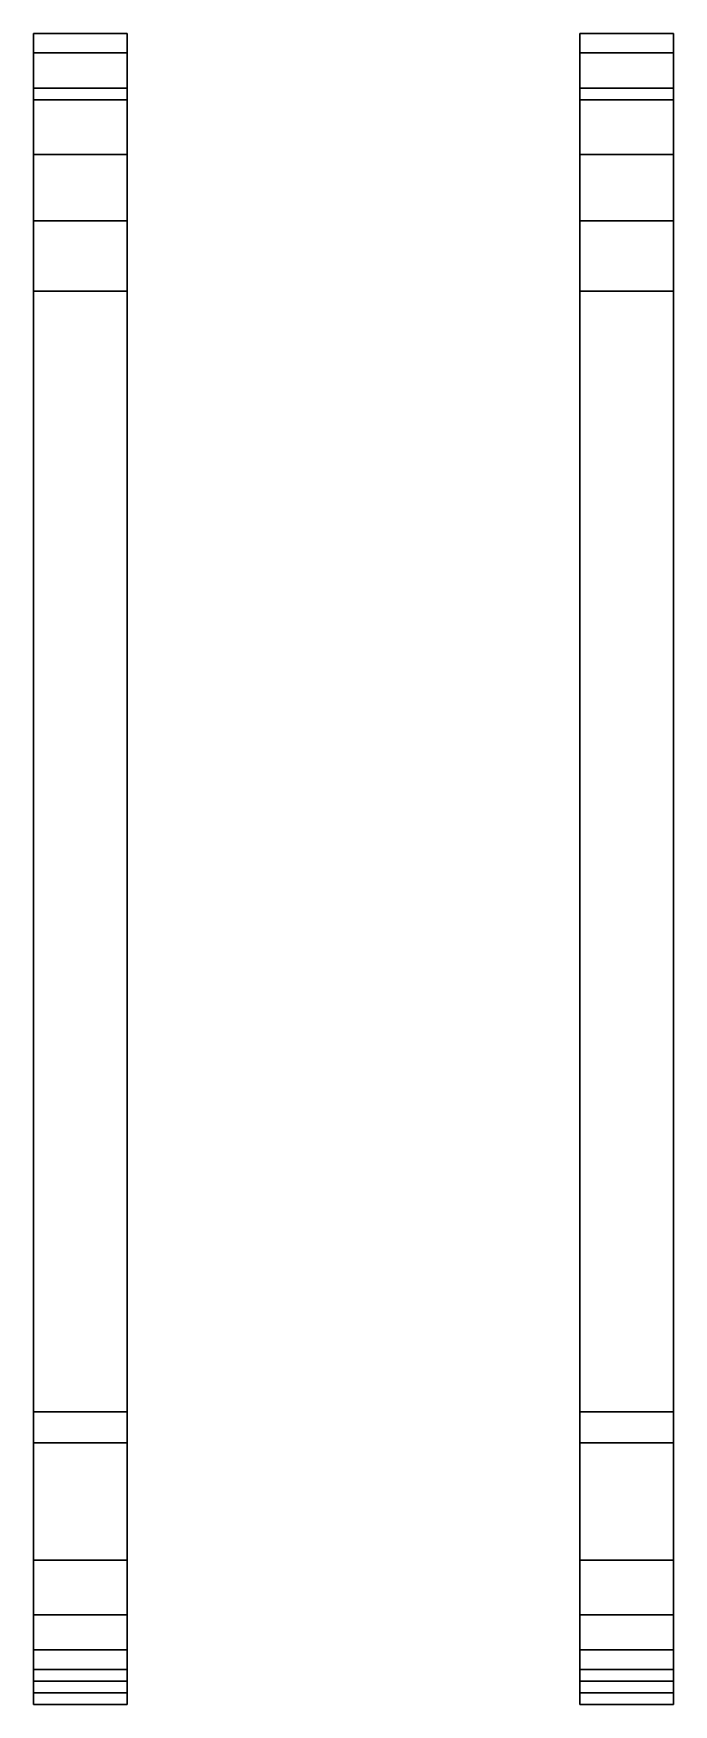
# Model space of a CAD drawing. Extents: x -0.82 to 0.82, y -2.14 to 2.14.
import ezdxf

# ---------------------------------------------------------------- set-up
doc = ezdxf.new("R2010")
doc.units = 0
doc.layers.add('TRACKS', color=3, linetype='CONTINUOUS')

msp = doc.modelspace()

# ---------------------------------------------------------------- linework, layer by layer
at = {"layer": 'TRACKS'}
for points in [[(-0.82, 2.09, 0.71), (-0.82, 2.14, 0.61), (-0.58, 2.14, 0.61), (-0.58, 2.09, 0.71)], [(-0.58, 2.09, 0.71), (-0.58, 2.14, 0.61), (-0.82, 2.14, 0.61), (-0.82, 2.09, 0.71)], [(-0.58, 2.14, 0.46), (-0.58, 2, 0.3), (-0.82, 2, 0.3), (-0.82, 2.14, 0.46)], [(-0.82, 2.14, 0.46), (-0.82, 2, 0.3), (-0.58, 2, 0.3), (-0.58, 2.14, 0.46)], [(-0.58, 2.14, 0.61), (-0.58, 2.14, 0.46), (-0.82, 2.14, 0.46), (-0.82, 2.14, 0.61)], [(-0.82, 2.14, 0.61), (-0.82, 2.14, 0.46), (-0.58, 2.14, 0.46), (-0.58, 2.14, 0.61)], [(0.82, 2.14, 0.46), (0.82, 2, 0.3), (0.58, 2, 0.3), (0.58, 2.14, 0.46)], [(0.58, 2.14, 0.46), (0.58, 2, 0.3), (0.82, 2, 0.3), (0.82, 2.14, 0.46)], [(0.58, 2.14, 0.61), (0.58, 2.14, 0.46), (0.82, 2.14, 0.46), (0.82, 2.14, 0.61)], [(0.82, 2.14, 0.61), (0.82, 2.14, 0.46), (0.58, 2.14, 0.46), (0.58, 2.14, 0.61)], [(0.82, 2.09, 0.71), (0.82, 2.14, 0.61), (0.58, 2.14, 0.61), (0.58, 2.09, 0.71)], [(0.58, 2.09, 0.71), (0.58, 2.14, 0.61), (0.82, 2.14, 0.61), (0.82, 2.09, 0.71)], [(-0.82, 1.97, 0.8), (-0.82, 2.09, 0.71), (-0.58, 2.09, 0.71), (-0.58, 1.97, 0.8)], [(-0.58, 1.97, 0.8), (-0.58, 2.09, 0.71), (-0.82, 2.09, 0.71), (-0.82, 1.97, 0.8)], [(0.58, 1.97, 0.8), (0.58, 2.09, 0.71), (0.82, 2.09, 0.71), (0.82, 1.97, 0.8)], [(0.82, 1.97, 0.8), (0.82, 2.09, 0.71), (0.58, 2.09, 0.71), (0.58, 1.97, 0.8)], [(-0.82, 2, 0.3), (-0.82, 1.48, 0.01), (-0.58, 1.48, 0.01), (-0.58, 2, 0.3)], [(-0.58, 2, 0.3), (-0.58, 1.48, 0.01), (-0.82, 1.48, 0.01), (-0.82, 2, 0.3)], [(-0.82, 1.83, 0.8), (-0.82, 1.97, 0.8), (-0.58, 1.97, 0.8), (-0.58, 1.83, 0.8)], [(-0.58, 1.83, 0.8), (-0.58, 1.97, 0.8), (-0.82, 1.97, 0.8), (-0.82, 1.83, 0.8)], [(0.58, 2, 0.3), (0.58, 1.48, 0.01), (0.82, 1.48, 0.01), (0.82, 2, 0.3)], [(0.82, 2, 0.3), (0.82, 1.48, 0.01), (0.58, 1.48, 0.01), (0.58, 2, 0.3)], [(0.82, 1.83, 0.8), (0.82, 1.97, 0.8), (0.58, 1.97, 0.8), (0.58, 1.83, 0.8)], [(0.58, 1.83, 0.8), (0.58, 1.97, 0.8), (0.82, 1.97, 0.8), (0.82, 1.83, 0.8)], [(-0.58, 1.66, 0.78), (-0.58, 1.83, 0.8), (-0.82, 1.83, 0.8), (-0.82, 1.66, 0.78)], [(-0.82, 1.66, 0.78), (-0.82, 1.83, 0.8), (-0.58, 1.83, 0.8), (-0.58, 1.66, 0.78)], [(0.82, 1.66, 0.78), (0.82, 1.83, 0.8), (0.58, 1.83, 0.8), (0.58, 1.66, 0.78)], [(0.58, 1.66, 0.78), (0.58, 1.83, 0.8), (0.82, 1.83, 0.8), (0.82, 1.66, 0.78)], [(-0.82, -1.77, 0.78), (-0.82, 1.66, 0.78), (-0.58, 1.66, 0.78), (-0.58, -1.77, 0.78)], [(-0.58, -1.77, 0.78), (-0.58, 1.66, 0.78), (-0.82, 1.66, 0.78), (-0.82, -1.77, 0.78)], [(0.58, -1.77, 0.78), (0.58, 1.66, 0.78), (0.82, 1.66, 0.78), (0.82, -1.77, 0.78)], [(0.82, -1.77, 0.78), (0.82, 1.66, 0.78), (0.58, 1.66, 0.78), (0.58, -1.77, 0.78)], [(-0.58, 1.48, 0.01), (-0.58, -1.39, 0.01), (-0.82, -1.39, 0.01), (-0.82, 1.48, 0.01)], [(-0.82, 1.48, 0.01), (-0.82, -1.39, 0.01), (-0.58, -1.39, 0.01), (-0.58, 1.48, 0.01)], [(0.58, 1.48, 0.01), (0.58, -1.39, 0.01), (0.82, -1.39, 0.01), (0.82, 1.48, 0.01)], [(0.82, 1.48, 0.01), (0.82, -1.39, 0.01), (0.58, -1.39, 0.01), (0.58, 1.48, 0.01)], [(-0.82, -1.39, 0.01), (-0.82, -1.47, 0.03), (-0.58, -1.47, 0.03), (-0.58, -1.39, 0.01)], [(-0.58, -1.39, 0.01), (-0.58, -1.47, 0.03), (-0.82, -1.47, 0.03), (-0.82, -1.39, 0.01)], [(0.58, -1.39, 0.01), (0.58, -1.47, 0.03), (0.82, -1.47, 0.03), (0.82, -1.39, 0.01)], [(0.82, -1.39, 0.01), (0.82, -1.47, 0.03), (0.58, -1.47, 0.03), (0.58, -1.39, 0.01)], [(-0.58, -1.47, 0.03), (-0.58, -2, 0.29), (-0.82, -2, 0.29), (-0.82, -1.47, 0.03)], [(-0.82, -1.47, 0.03), (-0.82, -2, 0.29), (-0.58, -2, 0.29), (-0.58, -1.47, 0.03)], [(0.82, -1.47, 0.03), (0.82, -2, 0.29), (0.58, -2, 0.29), (0.58, -1.47, 0.03)], [(0.58, -1.47, 0.03), (0.58, -2, 0.29), (0.82, -2, 0.29), (0.82, -1.47, 0.03)], [(-0.58, -1.91, 0.79), (-0.58, -1.77, 0.78), (-0.82, -1.77, 0.78), (-0.82, -1.91, 0.79)], [(-0.82, -1.91, 0.79), (-0.82, -1.77, 0.78), (-0.58, -1.77, 0.78), (-0.58, -1.91, 0.79)], [(0.82, -1.91, 0.79), (0.82, -1.77, 0.78), (0.58, -1.77, 0.78), (0.58, -1.91, 0.79)], [(0.58, -1.91, 0.79), (0.58, -1.77, 0.78), (0.82, -1.77, 0.78), (0.82, -1.91, 0.79)], [(-0.58, -2.05, 0.75), (-0.58, -1.91, 0.79), (-0.82, -1.91, 0.79), (-0.82, -2.05, 0.75)], [(-0.82, -2.05, 0.75), (-0.82, -1.91, 0.79), (-0.58, -1.91, 0.79), (-0.58, -2.05, 0.75)], [(0.58, -2.05, 0.75), (0.58, -1.91, 0.79), (0.82, -1.91, 0.79), (0.82, -2.05, 0.75)], [(0.82, -2.05, 0.75), (0.82, -1.91, 0.79), (0.58, -1.91, 0.79), (0.58, -2.05, 0.75)], [(-0.58, -2, 0.29), (-0.58, -2.08, 0.36), (-0.82, -2.08, 0.36), (-0.82, -2, 0.29)], [(-0.82, -2, 0.29), (-0.82, -2.08, 0.36), (-0.58, -2.08, 0.36), (-0.58, -2, 0.29)], [(0.82, -2, 0.29), (0.82, -2.08, 0.36), (0.58, -2.08, 0.36), (0.58, -2, 0.29)], [(0.58, -2, 0.29), (0.58, -2.08, 0.36), (0.82, -2.08, 0.36), (0.82, -2, 0.29)], [(-0.58, -2.11, 0.69), (-0.58, -2.05, 0.75), (-0.82, -2.05, 0.75), (-0.82, -2.11, 0.69)], [(-0.82, -2.11, 0.69), (-0.82, -2.05, 0.75), (-0.58, -2.05, 0.75), (-0.58, -2.11, 0.69)], [(0.82, -2.11, 0.69), (0.82, -2.05, 0.75), (0.58, -2.05, 0.75), (0.58, -2.11, 0.69)], [(0.58, -2.11, 0.69), (0.58, -2.05, 0.75), (0.82, -2.05, 0.75), (0.82, -2.11, 0.69)], [(-0.58, -2.08, 0.36), (-0.58, -2.14, 0.51), (-0.82, -2.14, 0.51), (-0.82, -2.08, 0.36)], [(-0.82, -2.08, 0.36), (-0.82, -2.14, 0.51), (-0.58, -2.14, 0.51), (-0.58, -2.08, 0.36)], [(0.58, -2.08, 0.36), (0.58, -2.14, 0.51), (0.82, -2.14, 0.51), (0.82, -2.08, 0.36)], [(0.82, -2.08, 0.36), (0.82, -2.14, 0.51), (0.58, -2.14, 0.51), (0.58, -2.08, 0.36)], [(-0.82, -2.14, 0.6), (-0.82, -2.11, 0.69), (-0.58, -2.11, 0.69), (-0.58, -2.14, 0.6)], [(-0.58, -2.14, 0.6), (-0.58, -2.11, 0.69), (-0.82, -2.11, 0.69), (-0.82, -2.14, 0.6)], [(-0.58, -2.14, 0.51), (-0.58, -2.14, 0.6), (-0.82, -2.14, 0.6), (-0.82, -2.14, 0.51)], [(-0.82, -2.14, 0.51), (-0.82, -2.14, 0.6), (-0.58, -2.14, 0.6), (-0.58, -2.14, 0.51)], [(0.58, -2.14, 0.6), (0.58, -2.11, 0.69), (0.82, -2.11, 0.69), (0.82, -2.14, 0.6)], [(0.82, -2.14, 0.6), (0.82, -2.11, 0.69), (0.58, -2.11, 0.69), (0.58, -2.14, 0.6)], [(0.82, -2.14, 0.51), (0.82, -2.14, 0.6), (0.58, -2.14, 0.6), (0.58, -2.14, 0.51)], [(0.58, -2.14, 0.51), (0.58, -2.14, 0.6), (0.82, -2.14, 0.6), (0.82, -2.14, 0.51)]]:
    msp.add_3dface(points, dxfattribs=at)

doc.saveas('drawing.dxf')
